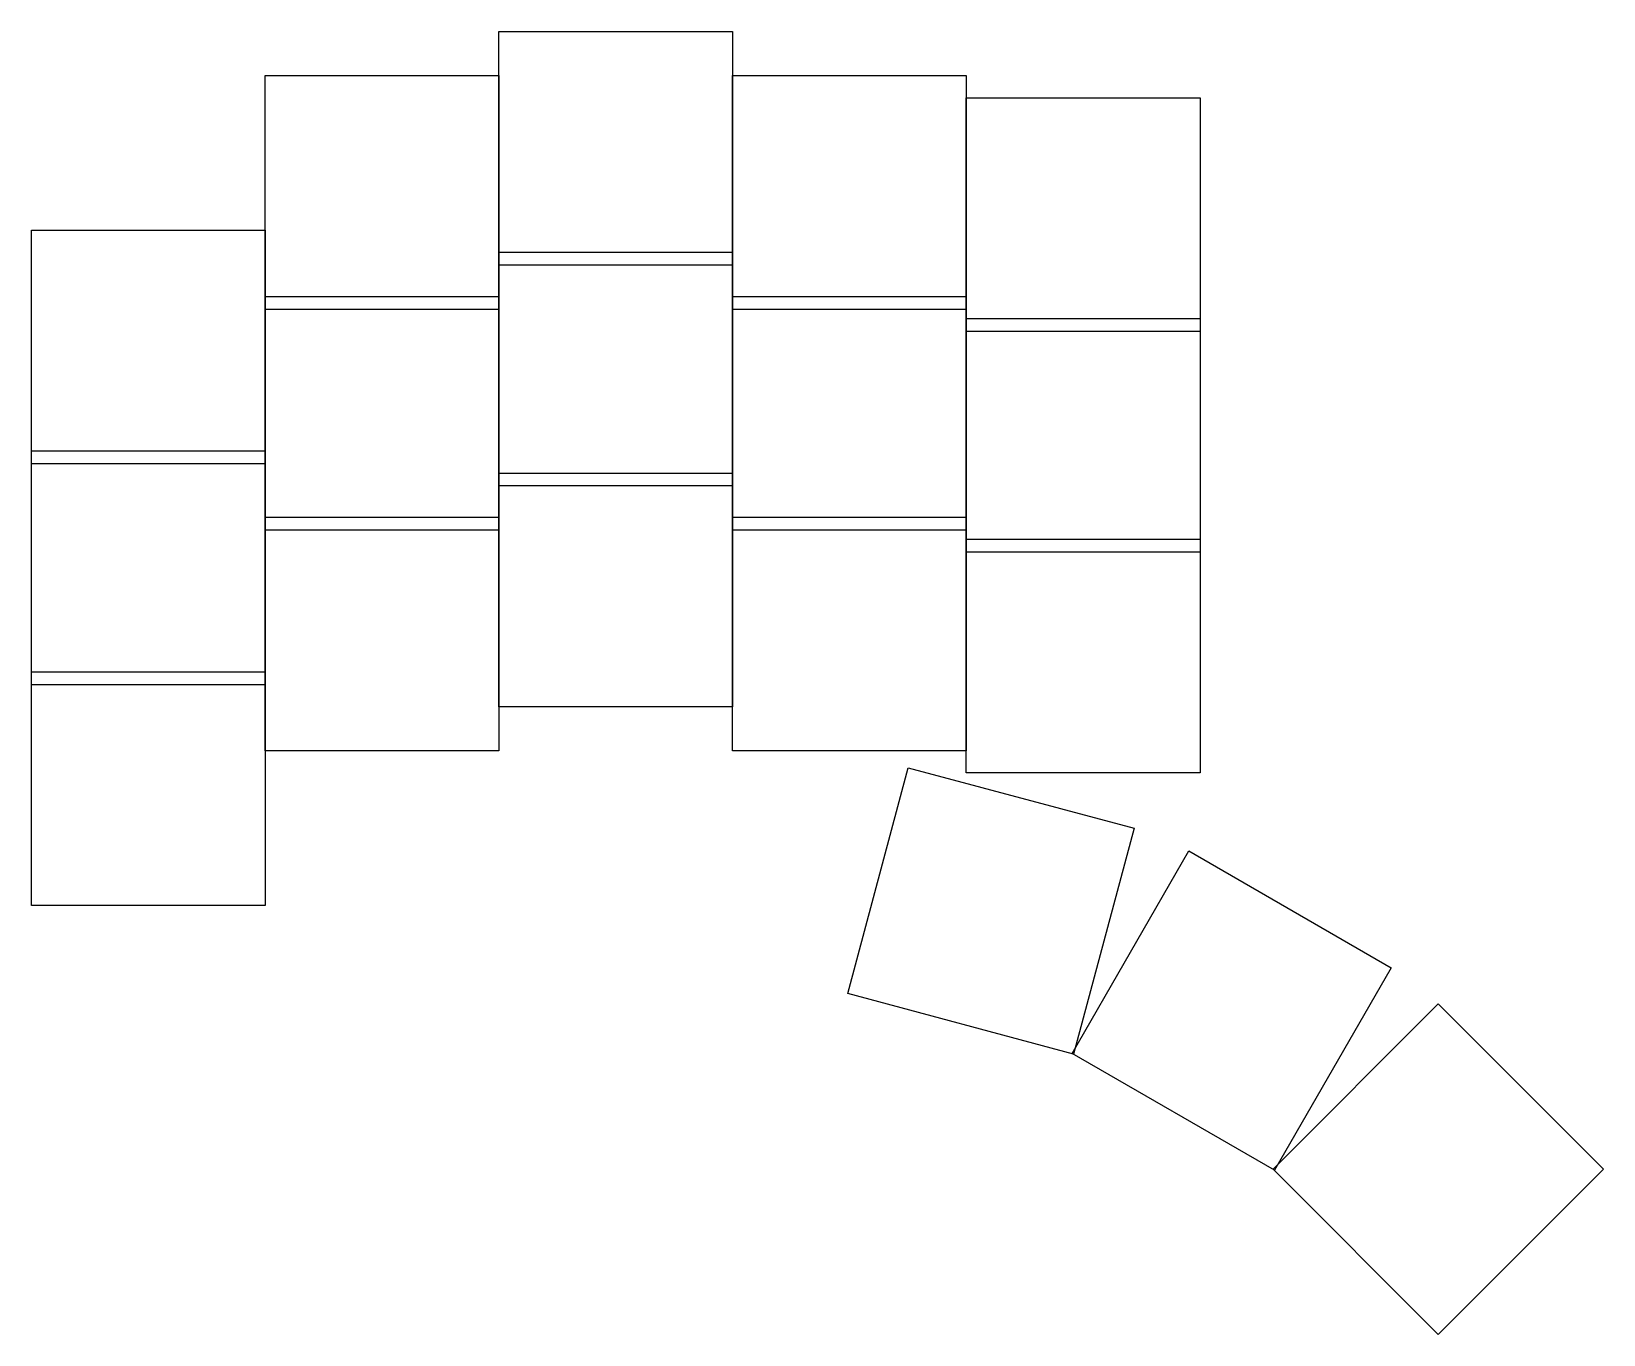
# Model space of a CAD drawing. Header units: millimetres. Extents: x 9 to 130, y -42 to 58.
import ezdxf

# ---------------------------------------------------------------- set-up
doc = ezdxf.new("R2010")
doc.units = ezdxf.units.MM

msp = doc.modelspace()

# ---------------------------------------------------------------- linework, layer by layer
for p, q in [((45, 58.3), (63, 58.3)), ((45, 40.3), (45, 58.3)), ((63, 58.3), (63, 40.3)), ((27, 54.9), (45, 54.9)), ((27, 36.9), (27, 54.9)), ((45, 54.9), (45, 36.9)), ((63, 54.9), (81, 54.9)), ((63, 36.9), (63, 54.9)), ((81, 54.9), (81, 36.9)), ((81, 53.2), (99, 53.2)), ((81, 35.2), (81, 53.2)), ((99, 53.2), (99, 35.2)), ((9, 43), (27, 43)), ((9, 25), (9, 43)), ((27, 43), (27, 25)), ((45, 41.3), (63, 41.3)), ((45, 23.3), (45, 41.3)), ((63, 41.3), (63, 23.3)), ((63, 40.3), (45, 40.3)), ((27, 37.9), (45, 37.9)), ((27, 19.9), (27, 37.9)), ((45, 37.9), (45, 19.9)), ((63, 37.9), (81, 37.9)), ((63, 19.9), (63, 37.9)), ((81, 37.9), (81, 19.9)), ((45, 36.9), (27, 36.9)), ((81, 36.9), (63, 36.9)), ((81, 36.2), (99, 36.2)), ((81, 18.2), (81, 36.2)), ((99, 35.2), (81, 35.2)), ((99, 36.2), (99, 18.2)), ((9, 26), (27, 26)), ((9, 8), (9, 26)), ((27, 26), (27, 8)), ((27, 25), (9, 25)), ((45, 24.3), (63, 24.3)), ((45, 6.3), (45, 24.3)), ((63, 24.3), (63, 6.3)), ((63, 23.3), (45, 23.3)), ((27, 20.9), (45, 20.9)), ((27, 2.9), (27, 20.9)), ((45, 20.9), (45, 2.9)), ((63, 20.9), (81, 20.9)), ((63, 2.9), (63, 20.9)), ((81, 20.9), (81, 2.9)), ((45, 19.9), (27, 19.9)), ((81, 19.9), (63, 19.9)), ((81, 19.2), (99, 19.2)), ((81, 1.2), (81, 19.2)), ((99, 18.2), (81, 18.2)), ((99, 19.2), (99, 1.2)), ((9, 9), (27, 9)), ((9, -9), (9, 9)), ((27, 9), (27, -9)), ((27, 8), (9, 8)), ((63, 6.3), (45, 6.3)), ((45, 2.9), (27, 2.9)), ((81, 2.9), (63, 2.9)), ((71.87, -15.78), (76.53, 1.6)), ((76.53, 1.6), (93.92, -3.06)), ((99, 1.2), (81, 1.2)), ((93.92, -3.06), (89.26, -20.44)), ((89.14, -20.39), (98.14, -4.8)), ((98.14, -4.8), (113.73, -13.8)), ((27, -9), (9, -9)), ((113.73, -13.8), (104.73, -29.39)), ((89.26, -20.44), (71.87, -15.78)), ((104.62, -29.31), (117.35, -16.58)), ((117.35, -16.58), (130.08, -29.31)), ((104.73, -29.39), (89.14, -20.39)), ((117.35, -42.04), (104.62, -29.31)), ((130.08, -29.31), (117.35, -42.04))]:
    msp.add_line(p, q)

doc.saveas('drawing.dxf')
